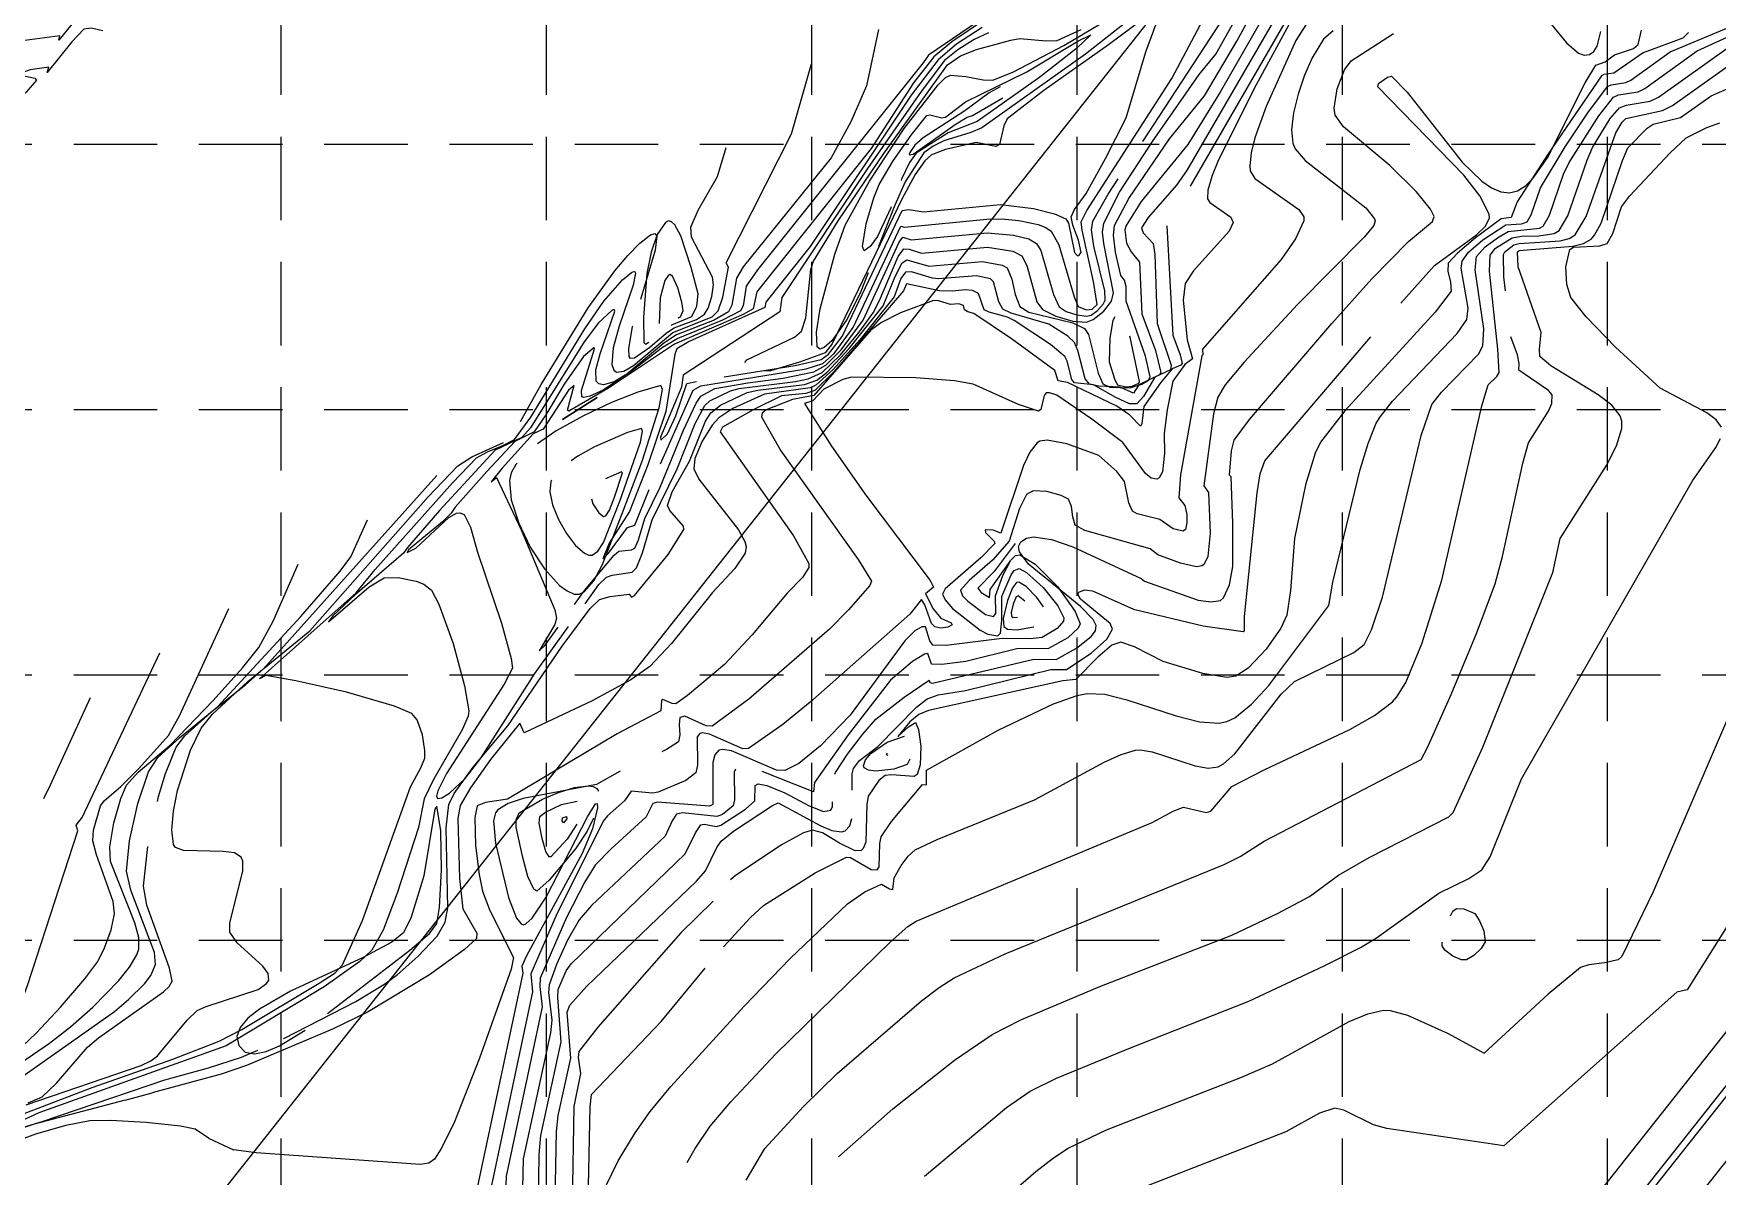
# Model space of a CAD drawing. Header units: inches. Extents: x 5726 to 10817, y 12055 to 15240.
# Drawn here: x 8198 to 8702, y 14133 to 14475 of the extents above; entities that cross this region are included whole.
import ezdxf

# ---------------------------------------------------------------- set-up
doc = ezdxf.new("R2010")
doc.units = ezdxf.units.IN
doc.header["$LTSCALE"] = 100
doc.header["$MEASUREMENT"] = 0
doc.linetypes.add('HIDDEN', pattern=[0.375, 0.25, -0.125])
for name, color, linetype in [('2', 7, 'Continuous'), ('20', 36, 'Continuous'), ('21', 36, 'Continuous'), ('27', 150, 'Continuous'), ('8', 7, 'Continuous'), ('GRID', 254, 'HIDDEN')]:
    doc.layers.add(name, color=color, linetype=linetype)

# ---------------------------------------------------------------- blocks, each defined once
blk = doc.blocks.new('block2')
at = {"layer": 'GRID'}
for p, q in [((8271.9, 15156.29), (8271.9, 12138.33)), ((8351.32, 15156.29), (8351.32, 12138.33)), ((8430.74, 15156.29), (8430.74, 12138.33)), ((8510.16, 15156.29), (8510.16, 12138.33)), ((8589.58, 15156.29), (8589.58, 12138.33)), ((8669, 15156.29), (8669, 12138.33)), ((5809.88, 14441.51), (10733.92, 14441.51)), ((5809.88, 14362.09), (10733.92, 14362.09)), ((5809.88, 14282.67), (10733.92, 14282.67)), ((5809.88, 14203.25), (10733.92, 14203.25))]:
    blk.add_line(p, q, dxfattribs=at)

msp = doc.modelspace()

# ---------------------------------------------------------------- linework, layer by layer
at = {"layer": '2', "color": 7, "lineweight": 0}
msp.add_line((8579.21, 14017.27), (8993.4, 14540.72), dxfattribs=at)
at = {"layer": '20', "color": 43, "lineweight": 0}
for p, q in [((8356.25, 14359.15), (8366.62, 14365.73)), ((8366.62, 14365.73), (8356.26, 14359.15)), ((8453.24, 14258.73), (8453.51, 14259.18)), ((8453.72, 14258.52), (8453.24, 14258.73)), ((8225.26, 14155.36), (8233.37, 14157.54)), ((8250.27, 14143.9), (8257.74, 14140.39))]:
    msp.add_line(p, q, dxfattribs=at)
for points in [[(8362.97, 14303.96), (8367.09, 14309.69), (8369.4, 14311.95), (8371.06, 14312.49), (8377.03, 14313.35), (8378.38, 14314.68), (8380.19, 14319.23), (8383.04, 14329.02), (8390.54, 14344.35), (8395.95, 14357.87), (8398.8, 14363.33), (8400.28, 14364.67), (8406.49, 14367.73), (8409.15, 14368.44), (8425.94, 14370.53), (8429.8, 14371.33), (8433.92, 14373.21), (8439.46, 14378.48), (8445.07, 14385.28), (8449.22, 14391), (8451.15, 14394.74), (8456.73, 14407.87), (8458.36, 14410.25), (8459.96, 14410.12), (8463.66, 14408.9), (8483.45, 14410.69), (8491.01, 14409.56), (8493.74, 14408.15), (8495.19, 14405.25), (8498.19, 14394.33), (8499.88, 14392.07), (8503.93, 14390.01), (8508.97, 14388.55), (8513.09, 14388.24), (8515.13, 14389.1), (8518.23, 14391.57), (8520.59, 14394.5), (8521.19, 14397.05), (8518.26, 14411.77), (8517.88, 14415.2), (8518.25, 14417.87), (8523.01, 14427.18), (8532.84, 14442.35), (8546.8, 14462.45), (8551.8, 14468.5), (8586.31, 14530.02)], [(8272.67, 14173.68), (8272.8, 14173.73), (8294.31, 14184.9), (8302.75, 14189.94), (8306.69, 14192.88), (8312.9, 14198.28), (8318.67, 14204.44), (8321.14, 14208.56), (8321.92, 14212.86), (8321.39, 14236.87), (8322.21, 14243.83), (8323.77, 14247.12), (8329.49, 14254.97), (8339.87, 14267.42), (8356.16, 14291.26), (8364.55, 14302.57), (8367.28, 14305.24), (8370.48, 14306.15), (8376.14, 14306.85), (8376.83, 14305.92), (8377.8, 14306.4), (8387.84, 14318.65), (8392.5, 14326.19), (8392.4, 14327.14), (8388.32, 14331.83), (8387.66, 14333.37), (8389.1, 14337.5), (8394.23, 14346.67), (8399.04, 14358.64), (8400.58, 14361.15), (8403.53, 14363.39), (8411.49, 14367.17), (8414.74, 14367.93), (8428.62, 14369.56), (8432.41, 14370.9), (8435.31, 14373.2), (8442.08, 14380.35), (8452.21, 14393.18), (8455.85, 14401.97), (8457.92, 14406.02), (8459.3, 14406.91), (8465.93, 14405.06), (8481.95, 14406.42), (8487.89, 14405.34), (8489.35, 14404.48), (8490.73, 14401.14), (8491.75, 14396.57), (8493.15, 14392.9), (8495.81, 14391.26), (8509.01, 14388.06), (8512.47, 14386.33), (8513.64, 14384.57), (8516.59, 14372.94), (8517.99, 14369.77), (8520.09, 14368.78), (8526.06, 14368.59), (8529.66, 14369.65), (8531.63, 14370.85), (8532.17, 14371.85), (8530.71, 14378.11), (8525.01, 14394.55), (8524.96, 14398.95), (8524.46, 14400.87), (8523.34, 14402.23), (8521.82, 14409.18), (8521.17, 14414.31), (8521.49, 14417.21), (8525.77, 14425.28), (8537.97, 14443.12), (8548.37, 14456.04), (8558.05, 14472.4), (8584.06, 14520.12)], [(8220.7, 14491.53), (8205.39, 14472.65), (8205.77, 14474.03), (8192.25, 14472.15)], [(8492.64, 14486.54), (8465.75, 14468.23), (8464.24, 14465.86), (8414.55, 14403.9), (8411.22, 14399.06), (8410.28, 14393.12), (8409.5, 14391.69), (8404.13, 14388.82), (8390.71, 14383.41), (8386.2, 14380.62), (8377.58, 14374.07), (8368.42, 14367.85), (8364.37, 14366.05), (8362.59, 14365.68), (8362.01, 14365.9), (8361.9, 14367.81), (8365.82, 14380.24), (8365.72, 14380.69), (8362.52, 14377.97), (8356.74, 14369.68), (8351.22, 14360.5), (8347.73, 14355.39), (8342, 14352.54), (8333.53, 14343.57), (8324.09, 14332.82), (8322.89, 14331.06), (8320.32, 14328.49), (8310.11, 14320.06), (8309.72, 14319.31), (8312.32, 14320.61), (8322.17, 14329.78), (8324.47, 14331.03), (8325.52, 14331.21), (8326.77, 14330.62), (8328.71, 14326.92), (8330.8, 14319.36), (8337.95, 14298.1), (8340.9, 14287.56), (8341.24, 14284.63), (8338.78, 14279.91), (8321.53, 14253.09), (8318.87, 14247.93), (8318.45, 14246.34), (8318.82, 14245.6), (8320.11, 14245.85), (8322.37, 14247.19), (8327.04, 14251.6), (8331.78, 14257.68), (8347.91, 14283.01), (8358.06, 14297.13)], [(8385.56, 14345.87), (8395.36, 14367.86), (8397.61, 14369.19), (8429.15, 14374.29), (8434.12, 14375.9), (8437.53, 14378.92), (8443.23, 14386.63), (8457.46, 14417.02), (8458.59, 14416.73), (8483.27, 14419.12), (8487.68, 14419.17), (8492.87, 14418.69), (8498.58, 14417.53), (8500.91, 14416.64), (8502.52, 14415.51), (8504.79, 14411.44), (8509.4, 14395.88), (8510.6, 14392.91), (8513.03, 14391.97), (8514.74, 14392.15), (8516.24, 14393.59), (8515.19, 14400.43), (8511.75, 14415.77), (8511.54, 14418.28), (8513.16, 14421.7), (8538.65, 14461.18), (8553.1, 14488.6)], [(8506.3, 14471.13), (8536.4, 14489.05), (8538.1, 14489.49), (8530.92, 14482.73), (8512.78, 14468.51), (8481.74, 14446.44), (8478.49, 14445), (8470.37, 14442.53), (8467.15, 14440.93), (8464.4, 14438.93), (8458.76, 14430.24), (8455.68, 14423.33), (8450.8, 14410.89)], [(8645.25, 14486.07), (8656.77, 14471.85), (8660.37, 14468.77), (8662.05, 14468.16), (8663.63, 14468.36), (8664.97, 14469.32), (8665.95, 14470.86), (8667.03, 14475.3)], [(8537.95, 14484.92), (8519.71, 14471.31), (8500.27, 14457.59), (8489.3, 14449.18), (8488.36, 14447.03), (8487.01, 14441.46), (8485.95, 14440.88), (8480.04, 14442.06), (8470.88, 14439.99), (8466.69, 14438.33), (8464.65, 14436.55), (8461.81, 14432.43), (8457.8, 14425.09), (8436.94, 14381.73), (8434.81, 14379.11), (8427.14, 14376.24), (8418.5, 14373.73), (8416.84, 14373.54)], [(8218.65, 14475.49), (8215.15, 14476.28), (8212.9, 14476.01), (8209.32, 14472.23), (8201.99, 14463), (8202.42, 14464.64), (8196.81, 14463.85), (8194.35, 14462.89), (8194.05, 14462.23), (8198.25, 14461.26), (8198.76, 14460.7), (8195.61, 14457.11), (8185.84, 14448.56), (8185.64, 14447.9), (8187.61, 14443.99), (8187.98, 14442.22), (8182.45, 14436.28), (8167.61, 14422.02), (8148.24, 14404.56)], [(8566.64, 14480.79), (8553.11, 14457.12), (8543.39, 14441.45), (8529.47, 14424.36), (8525.01, 14417.23), (8524.59, 14415.85), (8525.08, 14411.9), (8526.42, 14409.35), (8528.92, 14406.17), (8529.69, 14390.79), (8533.77, 14379.72), (8535.34, 14373.21), (8534.99, 14372.47), (8528.8, 14369.48), (8527.12, 14367.02), (8523.11, 14368.77), (8516.82, 14369.06), (8514.01, 14369.69), (8512.74, 14371.31), (8510.5, 14379.78), (8509.53, 14382.15), (8507.52, 14384.1), (8501.86, 14387.68), (8490.49, 14390.94), (8488.03, 14392.14), (8486.88, 14394.36), (8485.26, 14400.37), (8484.34, 14401.24), (8480.15, 14402.15), (8468.82, 14401.21), (8467.01, 14401.43), (8460.67, 14403.3), (8458.86, 14403.19), (8457.48, 14401.37), (8455.47, 14395.79), (8445.19, 14382.99), (8437.21, 14374.05), (8432.09, 14369.36), (8430.37, 14368.56), (8416.73, 14366.7), (8407.26, 14362.37), (8403.05, 14359.62), (8401.05, 14357.38), (8398.06, 14352.67), (8395.84, 14347.47), (8395.57, 14344.36), (8396.99, 14341.21), (8408.91, 14326.06), (8410.81, 14322.63), (8411.24, 14321.1), (8410.93, 14319.13), (8407.85, 14314.5), (8401.14, 14307.33), (8388.87, 14292.04), (8382.34, 14285.12), (8376.72, 14281.2), (8364.89, 14274.76), (8344.73, 14265.34), (8343.4, 14268.14), (8334.66, 14257.3), (8328.65, 14248.79), (8325.63, 14243.56), (8324.88, 14239.65), (8325.41, 14221.63), (8326.34, 14212.64), (8330.57, 14205.35), (8330.46, 14203.74), (8326.87, 14200.43), (8316.38, 14192.87), (8298.03, 14181.8), (8287.33, 14176.55), (8261.57, 14165.64), (8254.07, 14163.08), (8233.37, 14157.54)], [(8569.77, 14479.59), (8543.23, 14433.87), (8540.08, 14429.23), (8531.54, 14419.64), (8529.52, 14416.49), (8530.07, 14415.04), (8533.09, 14411.78), (8533.52, 14408.51), (8534.25, 14387.84), (8538.48, 14375.36), (8538.24, 14374.01), (8533.58, 14371.75), (8530.14, 14366.01), (8528.15, 14363.82), (8525.99, 14363.83), (8521.91, 14365.71), (8515.23, 14369.46), (8509.45, 14370.05), (8508.65, 14371.09), (8507.31, 14376.55), (8506.59, 14377.97), (8502.32, 14381.53), (8491.42, 14388.79), (8489.46, 14389.78), (8483.91, 14391.2), (8482.41, 14391.91), (8480.74, 14396.86), (8479, 14397.75), (8476.89, 14397.98), (8472.83, 14397.52), (8469.05, 14397.61), (8459.22, 14399.75), (8458.27, 14397.67), (8437.43, 14373.4), (8431.77, 14367.82), (8429.02, 14366.88), (8421.83, 14366.18), (8413.33, 14362.05), (8404.15, 14356.8), (8403.44, 14355.44), (8425.4, 14324.29), (8429.97, 14316.01), (8429.97, 14314.8), (8428.03, 14311.82), (8423.47, 14307.14), (8412.96, 14294.64), (8404.67, 14285.77), (8393.67, 14276.43), (8390.17, 14273.98), (8389.05, 14274.12), (8386.28, 14275.3), (8385.83, 14274.96), (8385.7, 14271.9), (8372.63, 14264.96), (8339.71, 14245.43), (8333.2, 14244.46), (8330.65, 14243.47), (8329.96, 14239.93), (8330.18, 14231.6), (8331.3, 14222.89), (8332.29, 14217.89), (8334.46, 14212.14), (8341.55, 14198.01), (8340.84, 14194.54), (8331.41, 14167.93), (8323.73, 14148.35), (8319.84, 14140.62), (8317.95, 14137.66), (8316.24, 14136.49), (8313.57, 14136), (8264.47, 14139.5), (8257.74, 14140.39)], [(8481.81, 14476.52), (8474.17, 14471.51), (8468.67, 14466.77), (8460.64, 14456.17), (8430.34, 14410.94), (8417.08, 14394.2), (8416.83, 14392.62), (8394.19, 14382.44), (8390.47, 14380.24), (8389.86, 14378.72), (8387.17, 14361.47), (8381.77, 14345.55), (8376.24, 14331.57), (8370.17, 14322.09), (8368.28, 14317.41), (8370, 14319.11), (8375.66, 14326.75), (8377.91, 14327.43), (8382.15, 14338.19)], [(8573.64, 14477.31), (8563.27, 14458.25), (8552.38, 14436.36), (8550.69, 14432.19), (8549.46, 14427.76), (8549.36, 14425.16), (8550.04, 14424.07), (8556.29, 14419.68), (8557.02, 14418.07), (8555.76, 14415.51), (8545.13, 14403.67), (8542.58, 14399.8), (8542.04, 14394.88), (8543.24, 14382.97), (8544.86, 14377.28), (8542.54, 14375.62), (8538.94, 14370.59), (8537.22, 14362.03), (8536.33, 14354.88), (8536.4, 14348.98), (8535.81, 14343.4), (8534.87, 14341.69), (8534.16, 14341.27), (8532.49, 14341.51), (8530.71, 14342.96), (8523.92, 14352.21), (8514.73, 14359.25), (8504.2, 14366.37), (8502.01, 14367.1), (8500.98, 14367.06), (8500.43, 14366.32), (8499.38, 14362.12), (8498.68, 14361.57), (8492.75, 14363.6), (8479.21, 14369.73), (8473.59, 14370.66), (8461.97, 14371.55), (8442.74, 14371.83), (8440.16, 14371.12), (8434.43, 14368.19), (8431.13, 14364.73), (8428.71, 14363.87), (8436.8, 14351.14), (8447.02, 14336.41), (8466.3, 14310.89), (8467.32, 14308.92), (8464.85, 14306.91), (8467.15, 14302.41), (8469.44, 14299.67), (8472.62, 14298.25), (8472.86, 14297.65), (8471.55, 14296.89), (8469.45, 14296.67), (8467.66, 14296.99), (8466.73, 14298), (8464.67, 14303.62), (8463.73, 14305.24), (8460.21, 14300.78), (8430.32, 14274.43), (8422.19, 14267.82), (8411.91, 14260.65), (8410.17, 14260.46), (8400.23, 14264.91), (8398.15, 14265.31), (8397.34, 14265.13), (8396.55, 14264.12), (8396.65, 14255.64), (8396.12, 14253.29), (8393.18, 14251.02), (8384.84, 14247.53), (8383.19, 14247.2), (8376.77, 14247.84), (8374.77, 14244.98), (8369.65, 14240.43), (8368.41, 14238.87)], [(8404.4, 14201.18), (8412.45, 14209.92), (8416.43, 14213.57), (8431.82, 14223.42), (8441.25, 14228.07), (8442.43, 14227.98), (8448.62, 14224.4), (8450.38, 14224.27), (8451.04, 14225.16), (8451.25, 14232.13), (8451.61, 14234.15), (8454.72, 14238.78), (8464.04, 14249.85), (8465.18, 14249.71), (8465.17, 14254.14), (8486.67, 14266.13), (8503.23, 14273.97), (8510.32, 14276.44), (8513.3, 14277.1), (8518.58, 14276.87), (8525.19, 14275.22), (8539.95, 14270.42), (8546.91, 14268.63), (8552.78, 14268.18), (8555.12, 14268.66), (8557.47, 14269.82), (8562.49, 14273.83), (8567.72, 14279.47), (8585.66, 14303.45), (8586.84, 14310.44), (8594.98, 14344.15), (8597.39, 14351.95), (8599.85, 14357.99), (8601.06, 14360.03), (8604.69, 14364.62), (8624.02, 14384.88), (8626.94, 14389.1), (8627.33, 14392.45), (8625.22, 14404.43), (8625.51, 14406.55), (8627.41, 14409.2), (8631.79, 14412.94), (8638.6, 14417.41), (8643.28, 14417.71), (8645.01, 14418.3), (8646.23, 14420.42), (8648.96, 14428.44), (8656.41, 14440.72), (8663.21, 14450.91), (8669.07, 14458.79), (8670.14, 14459.36), (8674.55, 14460.02), (8676.08, 14460.74), (8687.83, 14469.2), (8707.69, 14477.47)], [(8404.58, 14371.9), (8425.88, 14375.24), (8433.68, 14377.06), (8435.9, 14378.64), (8439.96, 14383.95), (8457.87, 14421.65), (8459.94, 14421.95), (8464.32, 14421.33), (8487.36, 14423.47), (8497.26, 14422.31), (8503.54, 14420.73), (8506.91, 14419.19), (8507.73, 14417.94), (8509.54, 14409.11), (8510.29, 14408.18), (8510.8, 14408.21), (8511.47, 14409.12), (8510.68, 14412.83), (8509, 14417.29), (8508.53, 14419.83), (8509.51, 14422.02), (8512.97, 14426.76), (8518.79, 14437.22), (8524.95, 14449.45), (8530.85, 14469.18), (8534.96, 14480.32)], [(8580.11, 14479.47), (8575.73, 14472.63), (8566.87, 14452.82), (8563.49, 14443.44), (8562.36, 14438.95), (8561.95, 14435.09), (8562.1, 14433.52), (8563.52, 14431.24), (8576.65, 14422.02), (8578.18, 14419.76), (8578.18, 14418.64), (8575.7, 14413.18), (8571.38, 14406.98), (8547.8, 14380.12), (8547.93, 14378.48), (8547.6, 14378.17), (8541.24, 14342.57), (8540.69, 14335.62), (8542.52, 14333.37), (8543.13, 14330.68), (8543.12, 14328.22), (8542.69, 14326.21), (8542.06, 14325.66), (8539.06, 14326.36), (8535.01, 14329.16), (8528.22, 14330.89), (8526.84, 14331.71), (8525.81, 14334.15), (8524.48, 14340.51), (8522.2, 14343.54), (8516.8, 14348.31), (8507.22, 14351.8), (8501.32, 14352.91), (8499.1, 14352.6), (8498.3, 14352.13), (8496.14, 14349.34), (8494.22, 14345.31), (8487.48, 14325.1), (8485.17, 14325.94), (8482.8, 14326.03), (8482.88, 14325.31), (8485.49, 14322.72), (8485.66, 14321.95), (8481.45, 14317.72), (8470.82, 14308.45), (8469.98, 14306.85), (8470.75, 14305.13), (8473.02, 14302.53), (8481.29, 14296.08), (8483.59, 14294.85), (8486.5, 14294.37), (8487.39, 14295.17), (8487.79, 14298.92), (8487.7, 14306.07), (8490.49, 14312.63), (8491.47, 14313.93), (8492.98, 14314.51), (8495.16, 14313.33), (8500.11, 14308.84), (8504.46, 14303.27), (8506.32, 14299.69), (8506.22, 14298.73), (8504.32, 14296.57), (8499.77, 14293.88), (8496.27, 14293.44), (8487.86, 14293.52), (8471.05, 14291.42), (8467.05, 14291.5), (8466.16, 14292.84), (8464.94, 14297.05), (8463.78, 14297.08), (8461.72, 14295.81), (8458.69, 14292.83), (8442.37, 14270.62), (8433.42, 14261.38), (8426.99, 14256.1), (8422.78, 14253.99)], [(8450.87, 14475.9), (8447.27, 14458.97), (8442.58, 14448.19), (8436.65, 14437.46), (8410.33, 14404.85), (8408.29, 14401.39), (8406.92, 14393.36), (8405.92, 14391.33), (8401.6, 14388.81), (8390.37, 14384.47), (8386.6, 14381.99), (8375.44, 14372.65), (8371.73, 14370.39), (8368.46, 14369.52), (8367.09, 14369.8), (8366.3, 14370.61), (8366.22, 14373.96), (8367.49, 14378.74), (8371.89, 14391.53), (8371.72, 14392.09), (8371.04, 14391.86), (8366.98, 14388.01), (8362.72, 14382.39), (8346.64, 14356.63), (8344.09, 14353.76), (8336.1, 14349.94), (8319.43, 14331.82), (8309.77, 14320.78), (8308.67, 14319.12), (8294.08, 14306.55), (8287.48, 14300.31), (8286.18, 14298.52), (8298.37, 14308.99), (8302.81, 14311.71), (8307.07, 14311.85), (8312.39, 14310.73), (8314.72, 14309.79), (8316.97, 14308.03), (8319.16, 14303.85), (8323.47, 14292.09), (8326.86, 14279.41), (8328.19, 14271.92), (8328.01, 14270.27), (8326.19, 14266.15), (8317.62, 14251.32), (8314.83, 14245.54), (8313.1, 14236.97), (8306.75, 14217.3), (8302.56, 14206.18), (8299.15, 14200.27), (8295.59, 14196.84), (8284.85, 14189.27), (8255.56, 14171.56), (8199.5, 14151.51), (8186.15, 14145.46)], [(8369.14, 14129.4), (8372.92, 14137.1), (8377.97, 14145.49), (8382.44, 14151.95), (8388.61, 14159.4), (8410.56, 14183.48), (8424.37, 14197.72), (8441.52, 14214.14), (8446.75, 14217.66), (8451.7, 14219.98), (8454.14, 14218.63), (8455.14, 14218.43), (8455.5, 14221.91), (8457.61, 14225.55), (8459.74, 14228.38), (8461.79, 14230.24), (8468.42, 14233.36), (8497.48, 14245.2), (8518.4, 14256.51), (8523.49, 14258.79), (8527.74, 14260.09), (8529.17, 14260.18), (8532.74, 14259.58), (8545.67, 14255.44), (8549.5, 14254.74), (8552.48, 14255.1), (8554.11, 14256.01), (8557.53, 14259.05), (8571.32, 14276.83), (8575.31, 14280.64), (8593.13, 14289.32), (8596.17, 14291.76), (8598.46, 14296.11), (8601.73, 14305.9), (8613.31, 14354.33), (8616.52, 14363.63), (8619.32, 14367.33), (8630.44, 14378.65), (8631.78, 14381.16), (8632.03, 14386.29), (8629.45, 14403.97), (8629.88, 14407.87), (8632.41, 14410.79), (8636.15, 14413.53), (8639.37, 14415.38), (8648.73, 14416.36), (8649.79, 14416.99), (8651.69, 14420.25), (8655.93, 14432.58), (8657.6, 14436.05), (8666.5, 14450.08), (8670.88, 14455.59), (8672.36, 14456.32), (8678.2, 14457.24), (8680.23, 14458.2), (8695.89, 14469.48), (8704.86, 14473.6)], [(8483.72, 14474.9), (8479.51, 14472.85), (8474.54, 14469.77), (8470.57, 14466.57), (8463.58, 14457.32), (8447.54, 14434.25), (8421.87, 14395.66), (8421.25, 14391.35), (8392.39, 14372.39), (8391.81, 14368.76), (8385.59, 14353.85), (8385.68, 14352.89), (8387.62, 14354.8), (8390.12, 14360.25), (8393.46, 14369.85), (8396.3, 14370.45)], [(8693.28, 14474.98), (8691.6, 14473.24), (8679.76, 14468.92), (8670.91, 14462.8), (8667.96, 14462.37), (8667.26, 14461.98), (8651.27, 14438.68), (8642.03, 14424.27), (8640.22, 14419.6), (8637.27, 14419.21), (8629.54, 14413.5), (8624.11, 14408.93), (8621.38, 14405.9), (8621.27, 14403.49), (8622.07, 14400.23), (8622.3, 14397.49), (8617.47, 14391.26), (8590.44, 14361.71), (8583.18, 14352.36), (8581.55, 14349.02), (8578.69, 14339.55), (8575.31, 14323.44), (8574.17, 14307.93), (8573.08, 14300.5), (8571.31, 14296.64), (8566.91, 14290.36), (8561.5, 14284.62), (8557.75, 14282.23), (8555.08, 14281.88), (8547.89, 14283.03), (8536.02, 14286.62), (8527.51, 14291.03), (8523.32, 14292.44), (8520.65, 14291.56), (8516.49, 14287.93), (8509.93, 14281.23), (8506.04, 14280.82), (8465.76, 14271.98), (8462.85, 14270.81), (8460.22, 14268.62), (8456.59, 14264.22), (8459.82, 14267.1), (8461.94, 14268.35), (8462.83, 14266.34), (8463.53, 14261.16), (8463.3, 14255.74), (8462.4, 14252.82), (8461.54, 14252.24), (8454.76, 14252.73), (8452.79, 14252.55), (8450.96, 14251.05), (8447.75, 14246.36), (8447.28, 14243.87), (8447.02, 14232.57), (8446.24, 14230.68), (8445.62, 14230.11), (8443.88, 14229.93), (8439.14, 14232.26), (8434.07, 14235.37), (8431.03, 14236.19), (8428.36, 14235.35), (8421.82, 14231.72), (8407.87, 14222.47), (8406.51, 14221.29)], [(8410.84, 14376.2), (8411.37, 14376.99), (8425.64, 14383.81), (8427.75, 14385.59), (8429.03, 14389.55), (8430.54, 14403.99), (8431.37, 14406.47), (8438.76, 14418.56), (8452.43, 14438.73), (8471.48, 14465.27), (8475.34, 14467.98), (8480.16, 14469.9), (8490.46, 14472.73), (8493.09, 14473.14), (8500.97, 14472.52), (8504.29, 14472.62), (8511.54, 14475.84)], [(8586.93, 14475.48), (8584.03, 14473.01), (8580.6, 14467.36), (8578.37, 14462.21), (8576.46, 14456.56), (8575.09, 14450.94), (8574.47, 14445.87), (8574.84, 14441.88), (8575.6, 14440.17), (8578.57, 14436.65), (8596.74, 14422.44), (8599.34, 14419.21), (8599.5, 14418.6), (8599.08, 14417.16), (8596.31, 14413.85), (8576.23, 14393.54), (8560.25, 14376.31), (8554.61, 14369.44), (8552.36, 14365.78), (8551.15, 14360.83), (8548.21, 14339.23), (8549.65, 14337.21), (8550.14, 14325.12), (8549.41, 14318.13), (8548.31, 14315.8), (8547.74, 14315.34), (8546.02, 14315.04), (8541.22, 14316.11), (8534.46, 14318.56), (8532.14, 14320.37), (8512.58, 14325.91), (8509.65, 14327.45), (8508.95, 14329.94), (8508.61, 14333.1), (8507.74, 14335.23), (8505.48, 14336.36), (8501.21, 14337.57), (8497.15, 14337.79), (8495.14, 14336.7), (8493.04, 14332.45), (8489.98, 14322.7), (8484.96, 14316.99), (8477.98, 14310.91), (8475.33, 14308.04), (8475.92, 14306.34), (8477.54, 14304.68), (8482.83, 14300.72), (8485.28, 14300.09), (8485.94, 14301.02), (8485.84, 14306.27), (8488.09, 14312.45), (8490.48, 14317), (8491.8, 14318.35), (8493.13, 14318.58), (8497.71, 14315.78), (8504.4, 14309.07), (8509.72, 14301.64), (8511.21, 14297.95), (8510.61, 14296.59), (8507.5, 14293.74), (8501.76, 14290.54), (8492.23, 14290.41), (8476.92, 14286.68), (8469.75, 14285.76), (8466.7, 14285.83), (8465.61, 14289.02), (8464.6, 14288.81), (8461, 14286.63), (8454.37, 14281.1), (8441.74, 14264.68), (8431.62, 14250.38), (8431.32, 14247.63), (8416, 14253.69)], [(8447.73, 14403.07), (8445.31, 14396.91), (8441.22, 14388.82), (8436.83, 14382.67), (8434.52, 14380.62), (8433.22, 14380.15), (8432.44, 14380.88), (8432.22, 14385.22), (8433.37, 14392.23), (8437.75, 14408.57), (8440.88, 14417.28), (8448.15, 14430.5), (8458.54, 14446.23), (8468.73, 14459.29), (8470.85, 14461.52), (8472.33, 14462.17), (8476.98, 14461.79), (8482.13, 14460.77), (8485.05, 14460.73), (8491.21, 14463.2), (8506.3, 14471.13)], [(8437.78, 14252.87), (8437.98, 14253.41), (8441.59, 14258.9), (8446.11, 14264.86), (8450.05, 14269.37), (8458.52, 14275.99), (8466.02, 14281.07), (8466.22, 14280.41), (8466.94, 14280.13), (8497.34, 14287.32), (8503.98, 14287.29), (8510.11, 14290.65), (8514.53, 14294.1), (8515.81, 14295.84), (8515.99, 14297.44), (8515.06, 14299.2), (8511.32, 14303.13), (8495.73, 14315.81), (8493, 14319.48), (8492.76, 14321.08), (8493.46, 14322.46), (8495.1, 14323.53), (8497.23, 14323.96), (8502.62, 14323.23), (8508.98, 14320.98), (8529.48, 14311.46), (8530.48, 14310.66), (8546.49, 14305.06), (8550.29, 14304.47), (8553.17, 14304.95), (8554.13, 14305.71), (8555.95, 14309.63), (8556.85, 14315.07), (8556.89, 14328.04), (8556.36, 14341.9), (8555.88, 14342.46), (8556.47, 14349.69), (8557.32, 14352.94), (8561.89, 14359.08), (8586.55, 14387.9), (8598.54, 14401.22), (8609.44, 14412.42), (8616.71, 14418.36), (8617.19, 14419.89), (8616.1, 14422.12), (8611.89, 14427.28), (8603.9, 14435.15), (8590.07, 14446.7), (8587.58, 14450.24), (8587.26, 14452.33), (8588.11, 14458.09), (8590.3, 14463.79), (8592.37, 14466.48), (8605, 14474.69)], [(8393.53, 14136.65), (8395.98, 14140.81), (8400.44, 14147.53), (8406.62, 14154.85), (8420.09, 14169.14), (8454.33, 14202.65), (8459.61, 14207.29), (8462.09, 14208.91), (8532.78, 14238.45), (8539.28, 14241.96), (8542.17, 14243.08), (8548.92, 14241.42), (8550.35, 14241.82), (8556.59, 14249.2), (8566.32, 14254.19), (8591.93, 14266.31), (8599.28, 14270.49), (8604.67, 14274.53), (8606.04, 14276.08), (8608.7, 14280.39), (8613.51, 14291.92), (8619.45, 14310.96), (8631.47, 14363.21), (8633.34, 14369.53), (8635.93, 14372.01), (8636.62, 14373.21), (8636.19, 14380.16), (8633.71, 14403.52), (8633.89, 14408.33), (8635.56, 14410.39), (8640.5, 14413.5), (8643.38, 14413.97), (8648.52, 14414.15), (8653.14, 14414.82), (8654.58, 14415.68), (8657.17, 14420.07), (8662.94, 14436.71), (8664.57, 14440.51), (8669.87, 14449.19), (8672.7, 14452.4), (8674.62, 14453.22), (8681.85, 14454.44), (8684.38, 14455.65), (8705.51, 14470.65)], [(8192.42, 14150.34), (8215.38, 14159.06), (8239.55, 14167.62), (8253.46, 14172.98), (8260.18, 14176.49), (8283.41, 14190.32), (8288.14, 14193.46), (8290.34, 14195.8), (8296.33, 14209.13), (8310.69, 14249.15), (8313.85, 14254.85), (8315.01, 14257.72), (8315, 14260.03), (8314.27, 14264.71), (8312.75, 14269.18), (8311.09, 14271.1), (8305.9, 14273.27), (8291.6, 14277.45), (8276.38, 14280.85), (8267.45, 14282.45), (8265.51, 14281.5), (8294.44, 14307.25), (8300.18, 14314.16), (8323.32, 14340.18), (8330.51, 14347.59), (8333.77, 14349.44), (8338.2, 14351.23), (8341.82, 14353.16), (8346.78, 14359.84), (8362.93, 14386.29), (8368.63, 14394.56), (8374.17, 14400.96), (8376.83, 14403.15), (8377.77, 14403.51), (8378.1, 14402.89), (8377.34, 14399.34), (8373.15, 14387.04), (8371.4, 14380.61), (8371, 14375.56), (8371.58, 14373.91), (8372.34, 14373.29), (8374.57, 14373.54), (8377.47, 14375.28), (8389.28, 14385.16), (8400.98, 14389.87), (8402.8, 14391.63), (8404.26, 14395.72), (8405.89, 14404.75), (8405.24, 14405.98), (8424.73, 14444.69), (8430.74, 14465.59)], [(8438.84, 14138.39), (8455.14, 14152.7), (8473.55, 14167.29), (8484.83, 14174.95), (8493.46, 14179.37), (8517.1, 14189.31), (8556.56, 14204.76), (8570.31, 14211.17), (8579.82, 14216.27), (8588.5, 14222.64), (8597.68, 14227.96), (8621.61, 14240.12), (8622.9, 14241.45), (8631.72, 14261.03), (8652.66, 14313.29), (8654.94, 14323.47), (8668.74, 14345.34), (8671.74, 14351.2), (8673.32, 14356.39), (8673.37, 14358.62), (8672.89, 14360.22), (8670.34, 14363.41), (8666.28, 14366.53), (8652.05, 14375.13), (8648.76, 14377.98), (8648.66, 14380.21), (8649.21, 14385.12), (8642.34, 14404.84), (8642.11, 14409.32), (8642.64, 14409.72), (8658.68, 14411), (8661.89, 14411.8), (8664.14, 14413.07), (8665.22, 14414.32), (8667.21, 14417.85), (8673.56, 14436.69), (8675.16, 14440.49), (8680.92, 14446.37), (8682.76, 14447.5), (8690.9, 14449.51), (8700.12, 14456.03), (8704.93, 14458.15)], [(8487.23, 14458.73), (8483.95, 14456.9), (8476.66, 14451.52), (8464.22, 14443.49), (8461.71, 14441.22), (8460.16, 14439.04)], [(8460.16, 14439.04), (8460.02, 14438.39), (8461.16, 14438.52), (8474.04, 14447.65), (8477.35, 14449.6), (8478.94, 14450.15), (8488.09, 14455.42)], [(8703.18, 14356.78), (8701.57, 14359), (8698.76, 14361.11), (8684.86, 14368.51), (8671.44, 14380.73), (8662.66, 14389.87), (8658.12, 14395.64), (8656.91, 14399.58), (8656.63, 14404.85), (8657.79, 14410.04), (8658.86, 14410.75), (8666.8, 14411.11), (8668.93, 14411.76), (8670.61, 14414.76), (8673.21, 14422.81), (8675.64, 14426), (8687.8, 14438.93), (8692.59, 14443.45), (8698.79, 14446.54), (8702.74, 14447.92)], [(8377.13, 14387.04), (8377.06, 14386.84), (8375.93, 14380.32), (8376.07, 14378.02), (8376.4, 14377.46), (8377.79, 14377.53), (8382.39, 14380.79), (8387.33, 14385.02), (8389.68, 14386.59), (8396.31, 14389.05), (8398.75, 14390.6), (8399.79, 14392.43), (8400.91, 14395.95), (8401.43, 14399.45), (8401.13, 14401.68), (8394.85, 14413.74), (8394.64, 14416.72), (8396.82, 14421.79), (8402.65, 14431.83), (8405.17, 14440.57)], [(8343.64, 14358.51), (8349.83, 14369.57), (8363.95, 14392.5), (8371.9, 14403.62), (8375.74, 14408.25), (8379.34, 14411.94), (8382.61, 14414.45), (8383.89, 14414.82), (8384.46, 14414.05), (8383.95, 14409.76), (8379.54, 14395.08)], [(8387.95, 14402.35), (8386.84, 14400.73), (8385.48, 14395.5), (8385.13, 14387.84)], [(8390.86, 14389.53), (8391.59, 14389.87), (8392.3, 14391.69), (8391.95, 14394.26), (8390.75, 14398.49), (8389.19, 14401.99), (8388.36, 14402.54), (8387.95, 14402.35)], [(8521.54, 14389.89), (8520.96, 14388.71), (8520.09, 14383.44), (8519.86, 14376.38), (8521.57, 14370.97), (8522.41, 14369.53)], [(8522.41, 14369.53), (8524.84, 14368.93), (8526.79, 14369.1), (8528.78, 14370.03), (8529, 14370.5), (8526.17, 14383.75), (8526.06, 14384.06)], [(8373.43, 14334.7), (8379.57, 14352.34), (8380.17, 14355.64), (8379.86, 14356.39), (8375.67, 14355.17), (8365.8, 14350.89), (8360.83, 14348.11), (8358.84, 14346.72)], [(8742.53, 14356.92), (8739.19, 14351.77), (8733.07, 14339.33), (8727.66, 14325.51), (8718.79, 14300.83), (8711.37, 14284.32), (8682.77, 14217.64), (8673.35, 14198.29), (8672.23, 14197.34), (8668.12, 14196.42), (8663.44, 14195.87), (8660.96, 14195.06), (8651.29, 14187.05), (8632.18, 14169.42)], [(8239.27, 14236.25), (8239.73, 14241.81), (8240.97, 14248.02), (8244.82, 14260.1), (8248.01, 14266.65), (8251.41, 14270.87), (8262.05, 14280.62), (8280.59, 14295.85), (8315.98, 14335.99), (8324.92, 14345.24), (8329.12, 14347.9), (8338.59, 14352.27)], [(8464.63, 14132.52), (8489.14, 14153.16), (8496.2, 14157.96), (8504.14, 14161.85), (8525.75, 14170.79), (8561.65, 14184.97), (8584.27, 14195.53), (8595.16, 14201.05), (8599.93, 14203.9), (8618.57, 14217.31), (8627.5, 14221.67), (8631.44, 14224.24), (8633.9, 14228.14), (8643.27, 14251.52), (8694.55, 14340.72), (8701.53, 14350.77), (8702.86, 14353.46)], [(8352.91, 14340.9), (8352.69, 14340.51), (8352.4, 14337.46), (8353.27, 14333.51), (8355.03, 14329.18), (8357.4, 14324.97), (8360.09, 14321.42), (8362.83, 14319.05), (8364.12, 14318.46), (8365.06, 14318.45), (8366.83, 14319.72), (8368.48, 14322.27), (8373.43, 14334.7)], [(8371.81, 14335.82), (8374.18, 14343.19), (8373.93, 14343.46), (8369.1, 14341.31)], [(8364.87, 14335.34), (8365.34, 14333.88), (8367.12, 14331.16), (8368.53, 14330.11), (8369.18, 14330.26), (8370.34, 14332.01), (8371.81, 14335.82)], [(8229.09, 14244.15), (8232.3, 14253.65), (8235.1, 14257.93), (8241.6, 14263.78), (8252.89, 14273.03), (8277.87, 14300.13), (8289.7, 14313.73), (8292.88, 14317.97), (8297.86, 14329.08)], [(8491.71, 14322), (8485.41, 14313.55), (8480.57, 14308.6)], [(8180.3, 14157.06), (8202.6, 14172.36), (8208.98, 14177.22), (8215.61, 14183.19), (8223.4, 14191.11), (8226.62, 14195.14), (8228.81, 14198.87), (8229.38, 14200.53), (8229.34, 14204.05), (8228.16, 14208.39), (8220.95, 14226.76), (8220.73, 14231.15), (8221.92, 14238.31), (8223.98, 14245.62), (8225.69, 14249.65), (8229.15, 14253.56), (8238.76, 14261.57), (8251.66, 14275.02), (8260.55, 14284.86), (8265.35, 14290.87), (8269.6, 14298.77), (8277.12, 14315.79)], [(8480.57, 14308.6), (8481.52, 14307.27), (8484.05, 14305.82), (8484.26, 14308.17), (8490.38, 14316.75)], [(8500.25, 14303.05), (8498.24, 14305.86), (8495.02, 14309.08), (8492.82, 14310.43), (8492.17, 14310.32), (8490.9, 14308.68), (8489.4, 14304.96)], [(8489.4, 14304.96), (8488.11, 14299.57), (8488.3, 14297.14), (8489.45, 14296.29), (8492.3, 14296.13), (8497.23, 14297.04), (8497.29, 14297.08)], [(8194.7, 14171.57), (8198.7, 14175.37), (8205.97, 14183.19), (8213.19, 14191.66), (8217.07, 14196.83), (8219.15, 14200.9), (8221.11, 14206.28), (8222.15, 14211.15), (8221.73, 14214.75), (8216.75, 14228.72), (8215.64, 14232.95), (8215.85, 14236.13), (8217.95, 14243.4), (8218.97, 14244.95), (8223.98, 14249.27), (8229.41, 14254.61), (8238.23, 14264.45), (8241.56, 14270.42), (8256.38, 14302.5)], [(8772.25, 14279.82), (8758.55, 14286.54), (8754.41, 14291.45), (8753.19, 14291.38), (8751.7, 14289.25), (8744.76, 14272.1), (8725.46, 14240.15), (8692.88, 14188.32), (8689.83, 14187.62), (8637.99, 14141.59)], [(8050.93, 14154.43), (8055.35, 14155.25), (8078.98, 14158.1), (8112.86, 14160.94), (8141.09, 14161.22), (8153.12, 14160.74), (8156.5, 14159.98), (8167.72, 14156.41), (8170.19, 14156.27), (8171.48, 14157.67), (8173.73, 14161.46), (8183.24, 14168.4), (8189.65, 14175.08), (8191.8, 14178.3), (8196.08, 14189.69), (8211.12, 14235.98), (8210.61, 14237.66), (8212.38, 14239.96), (8235.64, 14289.21)], [(8422.78, 14253.99), (8420.26, 14254.13), (8406.85, 14259.92), (8404.09, 14260.33), (8402.99, 14260.06), (8401.82, 14258.74), (8401.27, 14256.46), (8401.24, 14243.83), (8400.24, 14243.33), (8384.65, 14244.58), (8383.25, 14244.18), (8381.3, 14240.1), (8370.8, 14230.57), (8365.97, 14225.66), (8362.88, 14220.72), (8357.41, 14210.03), (8349.52, 14191.85), (8349.41, 14189.34), (8350.16, 14183.3), (8339.37, 14132.59), (8338.56, 14111.49)], [(8408.02, 14254.45), (8407.58, 14253.5), (8407.73, 14245.21), (8407.31, 14243.44), (8404.09, 14240.88), (8402.45, 14240.25), (8392.1, 14241.35), (8390.31, 14240.9), (8389.05, 14238.96), (8386.93, 14234.34), (8364.87, 14213.61), (8361.24, 14209.31), (8357.76, 14203.2), (8354.4, 14195.91), (8352.19, 14189.88), (8352.05, 14187.5), (8353.03, 14179.31), (8352.6, 14175.46), (8344.43, 14137.79), (8343.91, 14115.93)], [(8344.21, 14228.4), (8342.37, 14237.06), (8342.35, 14239.21), (8343.24, 14241.39), (8350.27, 14245.45), (8355.07, 14247.44), (8359.83, 14248.89), (8363.88, 14249.4), (8365.42, 14249.18), (8366.53, 14248.59), (8366.98, 14247.82)], [(8348.92, 14117.43), (8349.2, 14139), (8349.74, 14144.73), (8355.87, 14172.82), (8354.82, 14186.03), (8354.97, 14188.43), (8357.35, 14194.01), (8358.81, 14196.13), (8392.92, 14229.05), (8396, 14235.34), (8397.63, 14237.75), (8398.59, 14237.96), (8402.28, 14237.27), (8403.62, 14237.69), (8410.97, 14242.46), (8413.76, 14244.91), (8413.93, 14249.57), (8414.78, 14250.01), (8417.43, 14249.5), (8422.8, 14247.33), (8430.02, 14243.42), (8434.4, 14241.73), (8436.54, 14242.09), (8437.07, 14243.28), (8437.07, 14244.59)], [(8183.04, 14154.45), (8222.14, 14181.9), (8226.29, 14185.41), (8231.09, 14190.17), (8232.99, 14192.62), (8234.39, 14195.91), (8234.03, 14199.48), (8227.01, 14218.2), (8225.71, 14223.9), (8226.62, 14232.97), (8229.09, 14244.15)], [(8350.16, 14233.65), (8349.19, 14238.27), (8349.41, 14240.28), (8351.17, 14241.59), (8355.95, 14243.8), (8360.64, 14244.84)], [(8285.91, 14181.23), (8310.47, 14200.19), (8316.43, 14205.19), (8318.56, 14208.16), (8319.37, 14213.02), (8320.04, 14224.27), (8319.78, 14236), (8318.58, 14243.3), (8318.01, 14242.42), (8314.75, 14222.48), (8314.11, 14220.51)], [(8365.52, 14239.75), (8363.6, 14235.89), (8360.07, 14230.54), (8352.23, 14221.2), (8348.51, 14217.93), (8347.59, 14218.53), (8345.88, 14222.28), (8344.21, 14228.4)], [(8356.12, 14238.91), (8356.25, 14239.88), (8357.41, 14240.28), (8357.49, 14239.57), (8356.53, 14238.32), (8356.12, 14238.91)], [(8195.61, 14153.96), (8230.08, 14165.68), (8232.94, 14167.04), (8234.95, 14168.57), (8243.89, 14179.27), (8246.84, 14182.12), (8249.53, 14183.4), (8265.08, 14188.4), (8267.58, 14190.2), (8268.27, 14191.27), (8268.12, 14193.21), (8266.54, 14195.4), (8258.78, 14202.44), (8256.64, 14205.58), (8256.65, 14208.41), (8260.57, 14223.84), (8260.5, 14226.89), (8260.03, 14228.04), (8257.99, 14229.32), (8254.62, 14229.77), (8242.8, 14230.02), (8240.38, 14231), (8239.81, 14231.88), (8239.27, 14236.25)], [(8368.41, 14238.87), (8354.35, 14210.56), (8346.7, 14193.1), (8347.24, 14187.75), (8334.16, 14126.02)], [(8360.56, 14237.98), (8357.57, 14233.42), (8352.7, 14228.18), (8352.21, 14228.15), (8351.27, 14229.79), (8350.16, 14233.65)], [(8314.11, 14220.51), (8310.88, 14210.08), (8308.61, 14205.45), (8305.08, 14202.63), (8296.51, 14198.06), (8274.82, 14187.94), (8265.48, 14182.56), (8262.02, 14179.84), (8259.68, 14177.1), (8258.7, 14174.37), (8259.31, 14171.66), (8261.25, 14169.73), (8264.01, 14169.19), (8267.46, 14169.87), (8271.48, 14171.55), (8279.15, 14176.26)], [(8401.28, 14214.87), (8391.62, 14205.42), (8366.77, 14177.14), (8361.16, 14169.9), (8360.89, 14168.04), (8361.63, 14163.27), (8359.6, 14153.39), (8359.07, 14124.32)], [(8622.05, 14210.53), (8622.79, 14211.87), (8623.89, 14212.69), (8626.01, 14212.6), (8629.36, 14211.19), (8630.78, 14209.01), (8632.03, 14205.98), (8632.48, 14202.7)], [(8632.48, 14202.7), (8631.29, 14200.7), (8629.09, 14198.63), (8626.83, 14197.35), (8625.35, 14197.36), (8622.73, 14198.46), (8620.37, 14200.2), (8619.52, 14201.53), (8619.6, 14202.6)], [(8363.83, 14119.93), (8364.47, 14153.32), (8364.89, 14157), (8385.73, 14178.91), (8398.9, 14194.84)], [(8473.2, 14112.5), (8497.97, 14133.99), (8503.17, 14138.07), (8507.56, 14140.98), (8519.12, 14146.44), (8559.33, 14162.14), (8568.79, 14166.16), (8591.74, 14178.86), (8597.34, 14181.2), (8602.04, 14182.27), (8604.01, 14182.15), (8609.16, 14180.73), (8621.4, 14175.27), (8632.18, 14169.42)], [(8185.19, 14144.31), (8200.48, 14148.92), (8237.22, 14161.41), (8250.21, 14165.01), (8260.1, 14168.19), (8264.97, 14170.32)], [(8225.26, 14155.36), (8198.09, 14148.09), (8193.25, 14146.49)], [(8250.27, 14143.9), (8246.29, 14146.65), (8241.82, 14147.5), (8231.62, 14148.64), (8220.95, 14149.24), (8214.74, 14149.11), (8207.54, 14147.75), (8198.71, 14145.23), (8191.14, 14142.42)], [(8637.99, 14141.59), (8602.98, 14146.8), (8599, 14147.88), (8590.16, 14152.34), (8587.41, 14152.94), (8582.87, 14151.42), (8572.74, 14145.82), (8529.26, 14128.85)]]:
    msp.add_lwpolyline(points, dxfattribs=at)
at = {"layer": '21', "color": 43, "lineweight": 0}
msp.add_line((8243.18, 14264.44), (8251.8, 14272.18), dxfattribs=at)
for points in [[(8529.92, 14442.39), (8555.23, 14480.96), (8593.24, 14548.14), (8614, 14571.38), (8618.94, 14577.69), (8622.65, 14583.38), (8623.85, 14585.86), (8624.03, 14588.27), (8623.18, 14591.29), (8617.28, 14604.25), (8617.2, 14606.88), (8618.51, 14610.57), (8621.45, 14616.49), (8625.25, 14623.19)], [(8636.68, 14557.16), (8630.49, 14550.93), (8626.7, 14545.98), (8625.53, 14543.75), (8625.48, 14540.98), (8626.71, 14537.39), (8630.56, 14529.32), (8631.93, 14525.64), (8632.1, 14522.73), (8631.54, 14521.69), (8629.37, 14519.78), (8623.23, 14516.21), (8590.95, 14503.66), (8585.42, 14500.55), (8582.18, 14496.76), (8578, 14489.02), (8574.38, 14481.25), (8544.08, 14429.02)], [(8482.86, 14479.01), (8472.82, 14472.16), (8467.4, 14467.67), (8461.31, 14459.88), (8448.63, 14440.23), (8414.44, 14397.34), (8413.29, 14392.26), (8410.28, 14390.54), (8389.74, 14381.68), (8369.95, 14368.49), (8358.1, 14361.57), (8357.73, 14361.9), (8359.72, 14369.33), (8358.06, 14367.93), (8350.41, 14356.25), (8347.44, 14354.77), (8338.18, 14344.57), (8334.88, 14340.42), (8336.44, 14341.76), (8343.88, 14326.03), (8353.94, 14302.11), (8354.45, 14299.65), (8353.89, 14297.73), (8349.23, 14289.8), (8350.94, 14291.45), (8354.93, 14296.96)], [(8495.18, 14463.22), (8510.47, 14472.43), (8514.41, 14474.32), (8510.07, 14470.23), (8499.1, 14461.63), (8480.34, 14448.29), (8471.63, 14444.99), (8462.08, 14438.86), (8460.09, 14436.04), (8457.75, 14431.1), (8457.58, 14430.66)], [(8607.18, 14393.94), (8617.24, 14405.25), (8629.87, 14414.44), (8632.52, 14417), (8633.77, 14419.45), (8633.68, 14420.61), (8630.85, 14426.12), (8626.07, 14432.3), (8600.26, 14458.76), (8600.53, 14459.72), (8603.24, 14461.64), (8604.44, 14461.92), (8609.04, 14457.16), (8625.6, 14436.19), (8631.45, 14430.5), (8634.31, 14428.51), (8637.08, 14427.28), (8639.74, 14426.93), (8642.13, 14427.55), (8644.47, 14429.05), (8646.75, 14431.29), (8651.13, 14437.48), (8662.42, 14459.95), (8665.53, 14465.25), (8668.38, 14466.23), (8671.15, 14468.3), (8676.86, 14470.21), (8678.27, 14471.36), (8679.21, 14475.73)], [(8638.51, 14397.6), (8638.02, 14401.84), (8637.9, 14408.5), (8638.3, 14409.34), (8641.04, 14411.4), (8642.65, 14411.84), (8654.92, 14412.63), (8657.56, 14413.27), (8659.36, 14414.38), (8662.66, 14419.89), (8671.58, 14444.95), (8673.42, 14448.17), (8674.51, 14449.21), (8685.52, 14451.63), (8688.49, 14453.08), (8711.71, 14469.58), (8731.25, 14465.19), (8743.44, 14466.8), (8745.04, 14466.38), (8747.48, 14463.79), (8750.83, 14458.12), (8753.46, 14452.67)], [(8454.59, 14422.8), (8454.47, 14422.48), (8450.56, 14413.94), (8448.37, 14410.88), (8446.58, 14409.63), (8446.03, 14410.86), (8447.11, 14417.65), (8449.41, 14425.52), (8451.06, 14429.47), (8455.26, 14436.56), (8460.58, 14444.26), (8465.29, 14450.09), (8466.19, 14450.31), (8469.81, 14449.41), (8470.88, 14449.64), (8476.88, 14454.26), (8495.18, 14463.22)], [(8359.86, 14303.76), (8362.85, 14307.89), (8371.67, 14318.5), (8373.12, 14319.65), (8376.91, 14320.12), (8377.83, 14320.58), (8379.01, 14323.08), (8380.86, 14329.48), (8385.43, 14338.88), (8392.46, 14355.88), (8396.21, 14364.03), (8397.59, 14366.14), (8401.83, 14368.39), (8411.68, 14370.12), (8422.3, 14371.44), (8431.42, 14373.35), (8435.09, 14375.33), (8439.69, 14379.99), (8446.23, 14388.82), (8456.97, 14412.16), (8458.1, 14413.7), (8460.61, 14412.92), (8483.41, 14414.96), (8491.21, 14414.34), (8495.84, 14413.19), (8498.13, 14411.83), (8499.41, 14409.73), (8503.24, 14396.53), (8504.86, 14392.85), (8506.97, 14391.42), (8510.17, 14390.4), (8513.1, 14390.04), (8514.45, 14390.36), (8516.39, 14391.75), (8518.08, 14393.6), (8518.7, 14394.85), (8518.53, 14397.59), (8515.26, 14411.05), (8514.59, 14415.86), (8515.01, 14418.52), (8519.56, 14426.61), (8522.54, 14431.15)], [(8387.03, 14418.14), (8384.54, 14414.51), (8382.73, 14409.19), (8381.51, 14402.84), (8380.47, 14389.72), (8380.57, 14382.13), (8381.03, 14381.66), (8382.03, 14382.25)], [(8537.1, 14417.08), (8538.9, 14384.35), (8541.12, 14378.47), (8541.69, 14375.92), (8541.29, 14375.39), (8538.75, 14374.31), (8535.2, 14370.13), (8530.29, 14363.05), (8529.66, 14357.82), (8529.22, 14357.11), (8526.05, 14360.37), (8522.21, 14363.09), (8507.36, 14370.15), (8504.64, 14370.64), (8503.65, 14373.8), (8490.65, 14383.24), (8479.38, 14390.89), (8477.54, 14391.37), (8476.61, 14391.98), (8476.29, 14393.24), (8474.92, 14393.73), (8472.42, 14393.58), (8468.77, 14394.62), (8467.24, 14394.69), (8457.42, 14391), (8451.75, 14388.19), (8448.56, 14385.83), (8431.45, 14366.27), (8425.1, 14365.05), (8417.16, 14362.01), (8415.99, 14361.02), (8415.83, 14359.95), (8421.6, 14349.7), (8444.74, 14317.16), (8448.77, 14310.67), (8448.18, 14309.42), (8441.81, 14302.09), (8436.17, 14296.37), (8411.99, 14275.37), (8401.04, 14267.32), (8399.25, 14267.35), (8392.84, 14270.24), (8391.39, 14269.93), (8391.11, 14267.67), (8391.36, 14264.67), (8390.91, 14262.6), (8387.39, 14260.31), (8385.92, 14259.63)], [(8388.73, 14387.28), (8388.97, 14387.48), (8394.9, 14389.97), (8396.47, 14393.09), (8396.86, 14396.78), (8394.76, 14404.58), (8391.6, 14414.06), (8389.8, 14417.35), (8388.88, 14418.27), (8387.95, 14418.57), (8387.03, 14418.14)], [(8411.21, 14131.33), (8416.8, 14140.86), (8428.4, 14153.38), (8438.45, 14163.25), (8463.65, 14185.07), (8468.97, 14189.08), (8473.46, 14191.93), (8488.77, 14199.14), (8554.31, 14225.84), (8559.12, 14228.25), (8566.27, 14232.87), (8613.24, 14257.33), (8615.21, 14260.91), (8622.31, 14276.8), (8629.85, 14295.05), (8635.4, 14309.88), (8637.61, 14318.08), (8643.67, 14346.08), (8645.4, 14352.1), (8651.37, 14361.56), (8652.41, 14363.86), (8652.5, 14366.47), (8651.44, 14367.79), (8642.48, 14373.85), (8642.63, 14375.91), (8642.13, 14378.44), (8640.09, 14383.85), (8640.08, 14383.9)], [(8442.92, 14248.08), (8442.96, 14253.05), (8443.31, 14254.63), (8445.1, 14257.01), (8450.63, 14261.21), (8462.24, 14272.98), (8465.36, 14275.5), (8468.64, 14276.63), (8476.86, 14277.98), (8502.44, 14284.24), (8507.14, 14284.28), (8514.5, 14289.18), (8519.19, 14293.33), (8520.83, 14296.32), (8520.21, 14297.99), (8511.26, 14305.34), (8510.53, 14306.82), (8510.82, 14307.44), (8512.49, 14308.1), (8514.89, 14307.78), (8527.15, 14302.3), (8547.98, 14297.36), (8559.96, 14295.62), (8560.41, 14295.91), (8560.38, 14300.15), (8564.23, 14337.2), (8565.12, 14342.85), (8566.51, 14346.72), (8598.24, 14383.89)], [(8375.05, 14333.57), (8380.1, 14346.65), (8385.18, 14362.65), (8386.17, 14368.1), (8385.65, 14369.32), (8378.75, 14367.32), (8370.93, 14364.21), (8362.47, 14360.25), (8354.28, 14355.69), (8348.75, 14351.8)], [(8342.65, 14346.08), (8342.29, 14345.66), (8340.87, 14343.15), (8340.36, 14340.88), (8340.89, 14335.01), (8343.12, 14328.07), (8346.58, 14320.93), (8350.81, 14314.43), (8355.34, 14309.44), (8357.58, 14307.78), (8359.71, 14306.81), (8361.25, 14306.79), (8362.74, 14307.51), (8365.56, 14310.77), (8368.16, 14315.72), (8375.05, 14333.57)], [(8251.8, 14272.18), (8261.41, 14279.76), (8266.74, 14284.44), (8318.6, 14342.37)], [(8494.63, 14304.7), (8492.66, 14306.36), (8492.07, 14306.01), (8491.09, 14303.84)], [(8491.09, 14303.84), (8490.5, 14301.36), (8490.59, 14300.25), (8491.12, 14299.86), (8492.43, 14299.92)], [(8200.9, 14245.68), (8202.94, 14249.73), (8214.89, 14275.92)], [(8235, 14244.74), (8235.32, 14246.19), (8237.34, 14253.07), (8240.57, 14260.98), (8243.18, 14264.44)], [(8446.38, 14255.45), (8446.97, 14257.21), (8448.56, 14259.07), (8453.44, 14262.49), (8458.61, 14264.32)], [(8460.24, 14257.39), (8459.4, 14255.82), (8455.4, 14254.4), (8450.03, 14253.81), (8447.86, 14254.08), (8446.57, 14254.85), (8446.38, 14255.45)], [(8373.44, 14253.79), (8366.36, 14249.84), (8344.42, 14245.64), (8339.97, 14244.15), (8336.82, 14242.21), (8336.21, 14241.37), (8335.6, 14238.93), (8336.12, 14232.25), (8340.1, 14215.98), (8342.46, 14209.79), (8343.81, 14208.09), (8344.52, 14207.83), (8345.23, 14208.06), (8347.11, 14209.84), (8351.36, 14216.07), (8363.71, 14240.13), (8366.05, 14244.01), (8366.61, 14244.17), (8366.69, 14242.85), (8365.2, 14236.6), (8362.09, 14229.13), (8345.47, 14198.53), (8344.08, 14195.43), (8344.35, 14193.35), (8330.11, 14126.27)], [(8348.22, 14078.55), (8348.93, 14081.52), (8353.35, 14109.28), (8353.97, 14120.21), (8354.38, 14145.95), (8354.92, 14150.67), (8358.75, 14167.84), (8357.63, 14181.63), (8358.37, 14183.71), (8363.5, 14189.47), (8396.35, 14220.9), (8399, 14223.98), (8402.44, 14230.97), (8403.73, 14232.85), (8407.45, 14235.81), (8419.05, 14243.54), (8420.8, 14244.3), (8433.56, 14237.47), (8436.87, 14236.1), (8439.7, 14235.68), (8440.85, 14235.95), (8442.2, 14237.42), (8442.79, 14239.69)], [(8196.29, 14154.56), (8200.44, 14156.3), (8204.77, 14160.41), (8214, 14171.13), (8217.35, 14173.93), (8236.76, 14187.76), (8238.44, 14189.36), (8239.4, 14190.94), (8238.55, 14194.86), (8231.76, 14213.65), (8230.75, 14219.37), (8232.1, 14231.25)]]:
    msp.add_lwpolyline(points, dxfattribs=at)
at = {"layer": '27', "color": 7, "lineweight": 0}
msp.add_line((8166.78, 14017.16), (8746.02, 14749.21), dxfattribs=at)
msp.add_lwpolyline([(8593.26, 14018.91), (8995.03, 14526.68), (9005.88, 14543.6)], dxfattribs=at)
at = {"layer": '8', "color": 7, "linetype": 'Continuous', "lineweight": 0}
for p, q in [((8583.97, 14003.94), (9007.46, 14539.16)), ((8593.38, 13996.5), (9016.87, 14531.71))]:
    msp.add_line(p, q, dxfattribs=at)

# ---------------------------------------------------------------- block references
at = {"layer": 'GRID', "color": 84}
msp.add_blockref('block2', (0, 0), dxfattribs=at)

doc.saveas('drawing.dxf')
